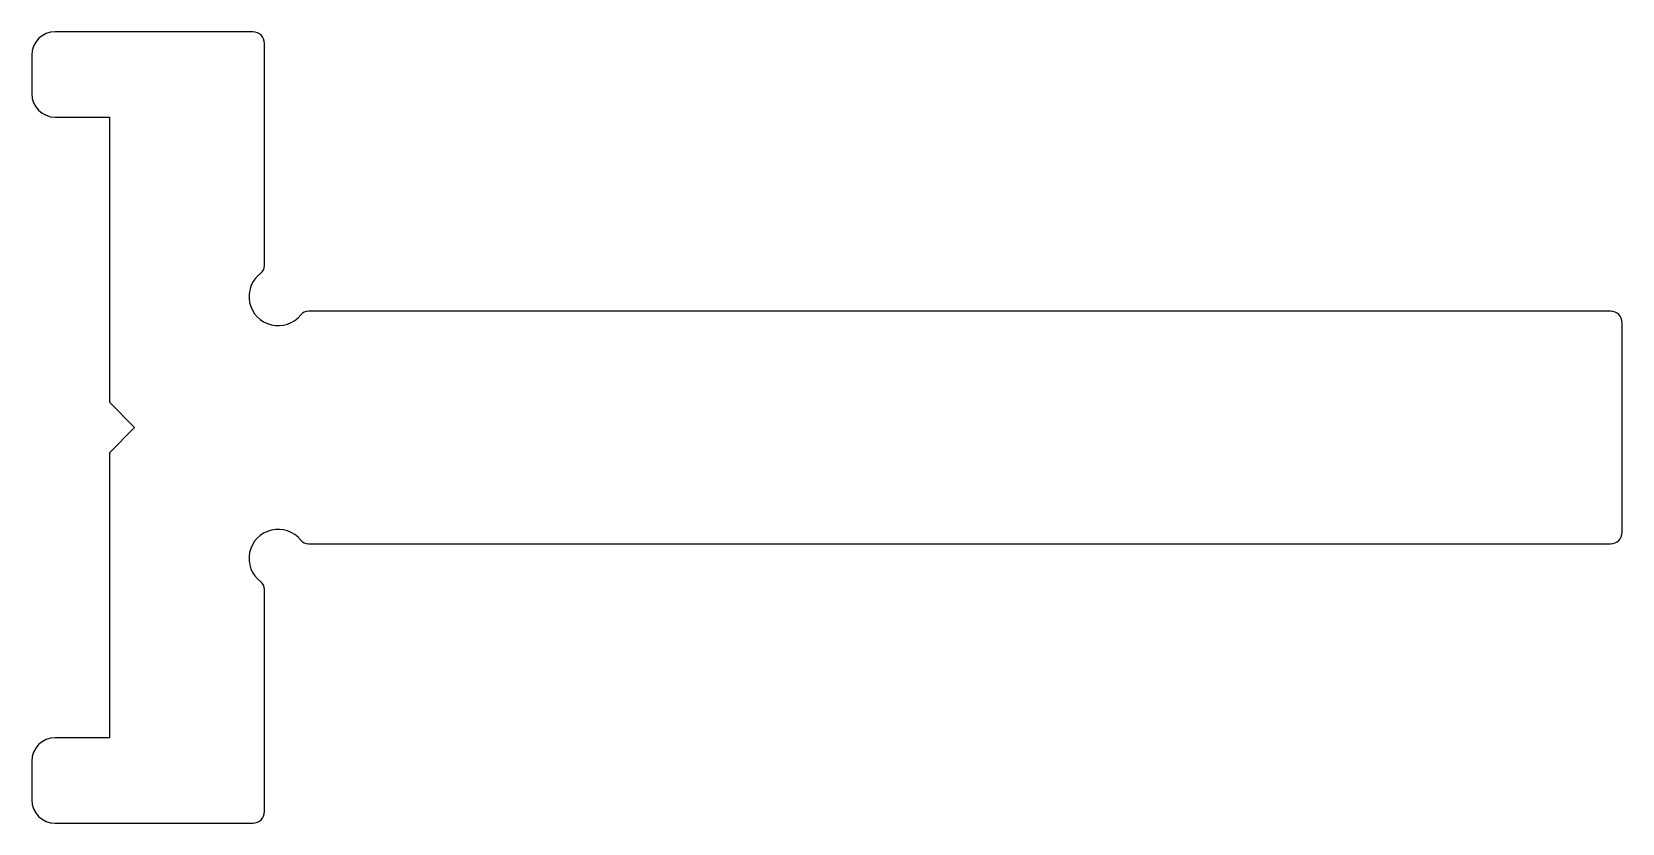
# Model space of a CAD drawing. Extents: x 114.2 to 155.2, y 678.4 to 698.8.
import ezdxf

# ---------------------------------------------------------------- set-up
doc = ezdxf.new("R2010")
doc.units = 0
doc.layers.get('0').update_dxf_attribs({"linetype": 'CONTINUOUS'})

msp = doc.modelspace()

# ---------------------------------------------------------------- linework, layer by layer
for p, q in [((119.862, 698.836), (114.762, 698.836)), ((114.162, 698.236), (114.162, 697.236)), ((120.162, 692.811), (120.162, 698.536)), ((114.762, 696.636), (116.162, 696.636)), ((116.162, 696.636), (116.162, 689.286)), ((154.862, 691.636), (121.292, 691.636)), ((155.162, 685.936), (155.162, 691.336)), ((116.162, 689.286), (116.812, 688.636)), ((116.812, 688.636), (116.162, 687.986)), ((116.162, 687.986), (116.162, 680.636)), ((121.292, 685.636), (154.862, 685.636)), ((120.162, 678.736), (120.162, 684.461)), ((116.162, 680.636), (114.762, 680.636)), ((114.162, 680.036), (114.162, 679.036)), ((114.762, 678.436), (119.862, 678.436))]:
    msp.add_line(p, q)
for centre, radius, start, end in [((114.762, 698.236), 0.6, 90, 180), ((119.862, 698.536), 0.3, 0, 90), ((114.762, 697.236), 0.6, 180, 270), ((120.512, 692.011), 0.75, 126.8699, 321.3178), ((119.912, 692.811), 0.25, 306.8699, 0), ((121.292, 691.386), 0.25, 90, 141.3178), ((154.862, 691.336), 0.3, 360, 90), ((120.512, 685.261), 0.75, 38.6822, 233.1301), ((154.862, 685.936), 0.3, 270, 0), ((121.292, 685.886), 0.25, 218.6822, 270), ((119.912, 684.461), 0.25, 0, 53.1301), ((114.762, 680.036), 0.6, 90, 180), ((114.762, 679.036), 0.6, 180, 270), ((119.862, 678.736), 0.3, 270, 0)]:
    msp.add_arc(centre, radius, start, end)

doc.saveas('drawing.dxf')
